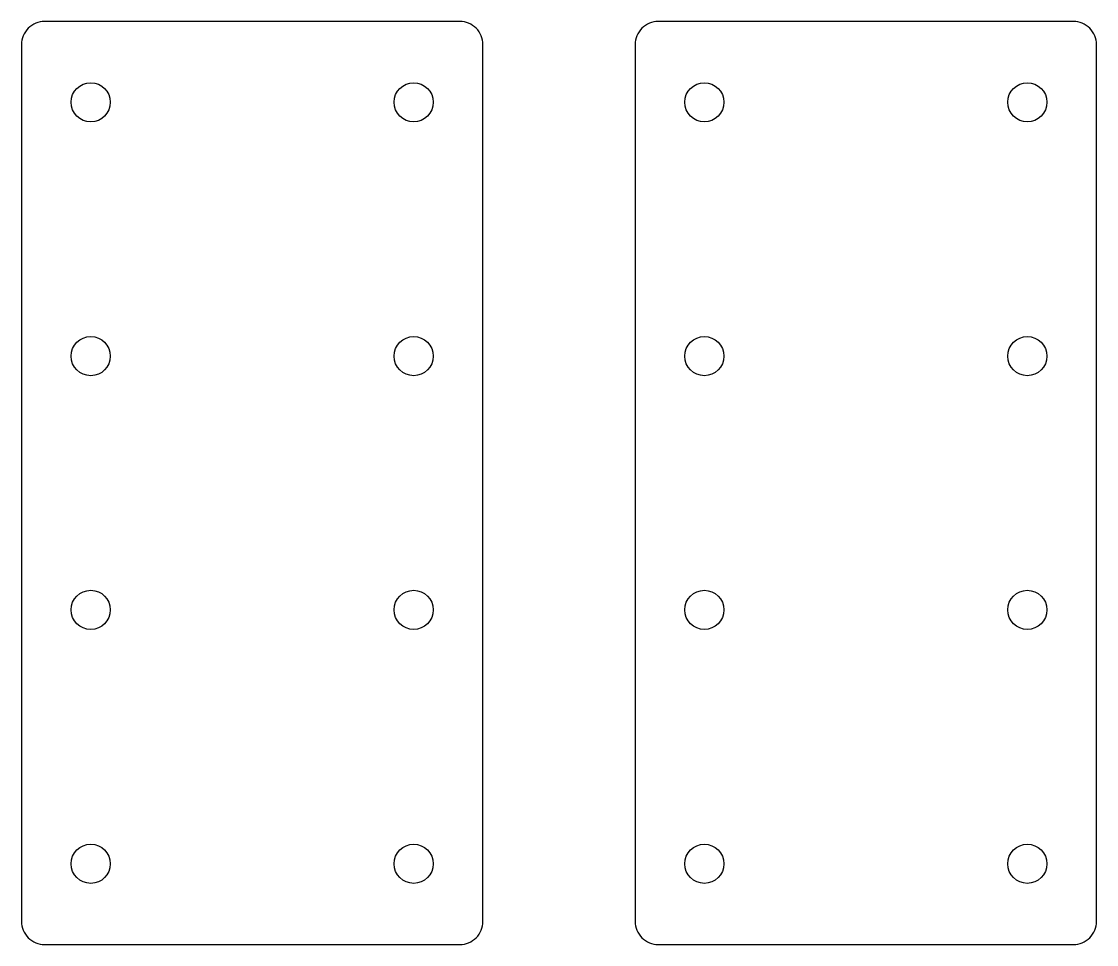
# Model space of a CAD drawing. Extents: x 2312 to 2545, y 2589 to 2789.
import ezdxf

# ---------------------------------------------------------------- set-up
doc = ezdxf.new("R2010")
doc.units = 0
doc.layers.get('0').update_dxf_attribs({"linetype": 'CONTINUOUS'})

msp = doc.modelspace()

# ---------------------------------------------------------------- linework, layer by layer
for points in [[(2406.81, 2789.36), (2316.81, 2789.36, 0.414214), (2311.81, 2784.36), (2311.81, 2594.36, 0.414214), (2316.81, 2589.36), (2406.81, 2589.36, 0.414214), (2411.81, 2594.36), (2411.81, 2784.36, 0.414214)], [(2539.81, 2789.36), (2449.81, 2789.36, 0.414214), (2444.81, 2784.36), (2444.81, 2594.36, 0.414214), (2449.81, 2589.36), (2539.81, 2589.36, 0.414214), (2544.81, 2594.36), (2544.81, 2784.36, 0.414214)]]:
    msp.add_lwpolyline(points, format="xyb", close=True)
for centre in [(2326.81, 2771.86), (2396.81, 2771.86), (2459.81, 2771.86), (2529.81, 2771.86), (2326.81, 2716.86), (2396.81, 2716.86), (2459.81, 2716.86), (2529.81, 2716.86), (2326.81, 2661.86), (2396.81, 2661.86), (2459.81, 2661.86), (2529.81, 2661.86), (2326.81, 2606.86), (2396.81, 2606.86), (2459.81, 2606.86), (2529.81, 2606.86)]:
    msp.add_circle(centre, 4.25)

doc.saveas('drawing.dxf')
